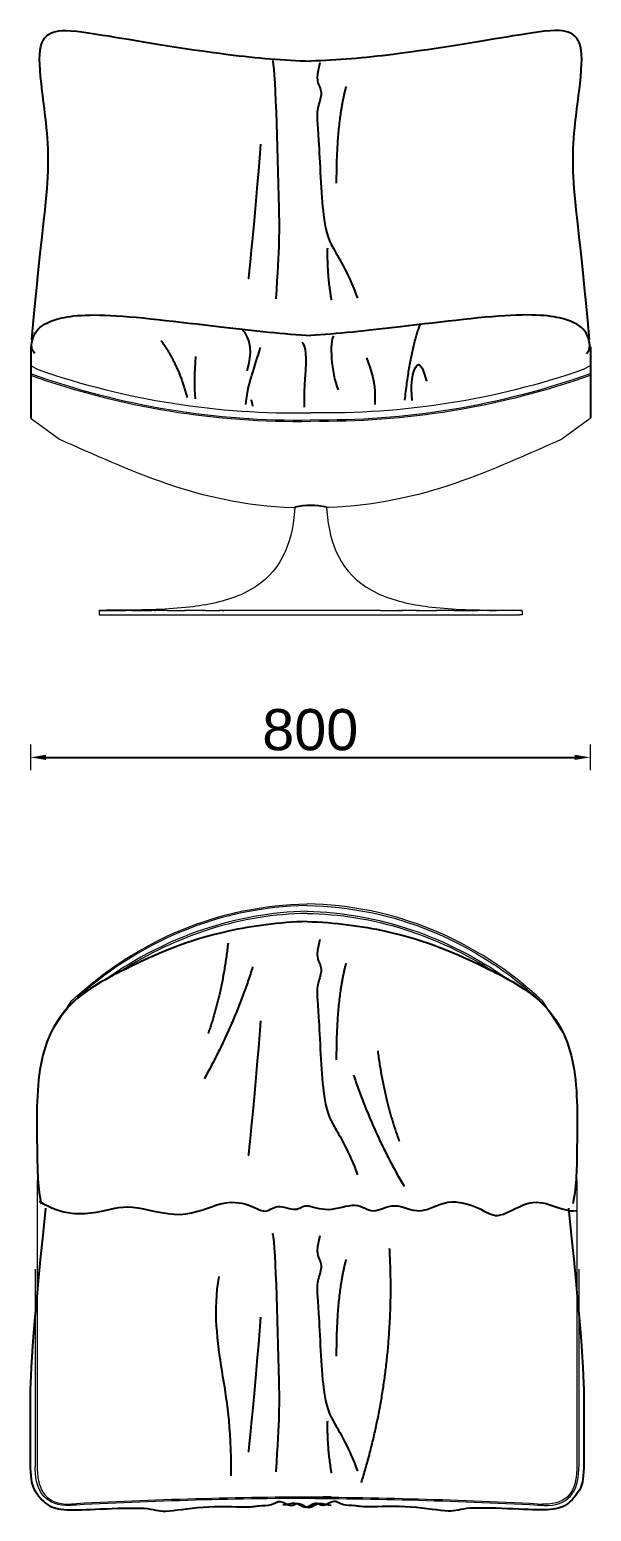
# Model space of a CAD drawing. Header units: millimetres. Extents: x 9689 to 29928, y 170 to 2690.
# Drawn here: x 13788 to 14606, y 444 to 2604 of the extents above; entities that cross this region are included whole.
import ezdxf

# ---------------------------------------------------------------- set-up
doc = ezdxf.new("R2010")
doc.units = ezdxf.units.MM
doc.layers.add('_QUOTE', color=1, linetype='Continuous', lineweight=9)
doc.layers.add('Livello 1', color=7, linetype='Continuous')
doc.styles.get("Standard").update_dxf_attribs({"font": 'arial.ttf'})
doc.dimstyles.new('1_1', dxfattribs={"dimscale": 15, "dimtxt": 4, "dimasz": 1.5, "dimexe": 1.25, "dimexo": 2, "dimtad": 1, "dimtih": 1, "dimtoh": 1, "dimdec": 0, "dimtxsty": 'Standard', "dimcen": 2.5, "dimclrd": 256, "dimclre": 256, "dimclrt": 256, "dimadec": 0, "dimazin": 0, "dimtfac": 1, "dimtdec": 0, "dimtmove": 0, "dimatfit": 3, "dimfxl": 1.25, "dimfxlon": 1, "dimlwe": 0, "dimarcsym": 0})

# ---------------------------------------------------------------- blocks, each defined once
blk = doc.blocks.new('*D15')
at = {"layer": '_QUOTE', "lineweight": 0, "transparency": 16777216}
for p, q in [((13789.2, 1561.7), (13789.2, 1524.2)), ((14604.5, 1561.7), (14604.5, 1524.2))]:
    blk.add_line(p, q, dxfattribs=at)
at = {"layer": '_QUOTE', "lineweight": -2, "transparency": 16777216}
blk.add_line((13811.7, 1542.9), (14582, 1542.9), dxfattribs=at)
at = {"layer": '_QUOTE', "transparency": 16777216}
for points in [[(13811.7, 1546.7), (13811.7, 1539.2), (13789.2, 1542.9)], [(14582, 1546.7), (14582, 1539.2), (14604.5, 1542.9)]]:
    blk.add_solid(points, dxfattribs=at)
at = {"layer": 'Defpoints', "color": 0, "transparency": 16777216}
for p in [(13789.2, 1662.2), (14604.5, 1662.2), (14604.5, 1542.9)]:
    blk.add_point(p, dxfattribs=at)
at = {"layer": '_QUOTE', "transparency": 16777216, "insert": (14196.8, 1582.9), "char_height": 60, "attachment_point": 5}
blk.add_mtext('800', dxfattribs=at)

msp = doc.modelspace()

# ---------------------------------------------------------------- linework, layer by layer
msp.add_arc((14197.40407, 1798.64727), 111.31536, 78.00514392, 101.9945661)
at = {"color": 0}
for points, knots in [([(13791.46979, 2151.7333), (13804.67418, 2306.14155), (13822.69703, 2400.67435), (13804.07727, 2523.59457), (13799.63188, 2586.69498), (13823.63703, 2604.46975), (13864.53471, 2601.80354), (14058.18395, 2567.31046), (14158.26178, 2559.01854), (14197.40523, 2557.68869)], [0, 0, 0, 0, 1, 2, 3, 4, 5, 6, 6.6378295716, 6.6378295716, 6.6378295716, 6.6378295716]), ([(14603.34066, 2151.7333), (14590.13627, 2306.14155), (14572.11342, 2400.67435), (14590.73318, 2523.59457), (14595.17857, 2586.69498), (14571.17343, 2604.46975), (14530.27574, 2601.80354), (14336.6265, 2567.31046), (14236.54867, 2559.01854), (14197.40523, 2557.68869)], [0, 0, 0, 0, 1, 2, 3, 4, 5, 6, 6.6378295716, 6.6378295716, 6.6378295716, 6.6378295716]), ([(14146.94908, 2211.08819), (14152.62263, 2288.04509), (14150.6901, 2389.92973), (14145.85865, 2557.85118), (14141.99353, 2558.81711)], [0, 0, 0, 0, 1, 4, 4, 4, 4]), ([(13795.80436, 2131.3912), (13788.58696, 2137.54517), (13792.37345, 2160.93722), (13811.30057, 2178.99253), (13876.27955, 2193.98761), (14053.72665, 2171.49293), (14160.85998, 2159.88203), (14197.40523, 2157.8595)], [0, 0, 0, 0, 1, 2, 3, 4, 4.7709984292, 4.7709984292, 4.7709984292, 4.7709984292]), ([(14599.00609, 2131.3912), (14606.2235, 2137.54517), (14602.437, 2160.93722), (14583.50988, 2178.99253), (14518.53091, 2193.98761), (14341.0838, 2171.49293), (14233.95047, 2159.88203), (14197.40523, 2157.8595)], [0, 0, 0, 0, 1, 2, 3, 4, 4.7709984292, 4.7709984292, 4.7709984292, 4.7709984292]), ([(14102.81471, 2057.31318), (14105.13825, 2078.69296), (14113.32468, 2104.42714), (14120.1419, 2126.96768), (14124.35948, 2140.21798)], [0.2593040698, 0.2593040698, 0.2593040698, 0.2593040698, 1, 2, 2, 2, 2]), ([(14188.65657, 2053.5625), (14188.23007, 2080.66539), (14191.57628, 2116.80034), (14191.23211, 2143.97973), (14184.78528, 2147.77049)], [0.2772696256, 0.2772696256, 0.2772696256, 0.2772696256, 1, 3, 3, 3, 3]), ([(14291.21475, 2057.46921), (14291.21067, 2058.78411), (14291.30414, 2071.09234), (14293.66712, 2086.6145), (14279.20668, 2125.16082)], [0.8794763037, 0.8794763037, 0.8794763037, 0.8794763037, 1, 2, 2, 2, 2]), ([(14345.15108, 2063.23767), (14343.38557, 2087.03133), (14346.64879, 2107.43807), (14356.93151, 2126.96768), (14365.96926, 2091.43281)], [0.2933778547, 0.2933778547, 0.2933778547, 0.2933778547, 1, 2, 2, 2, 2]), ([(14146.94908, 501.65033), (14152.62263, 578.60723), (14150.6901, 680.49187), (14145.85865, 848.41332), (14141.99353, 849.37925)], [0, 0, 0, 0, 1, 4, 4, 4, 4])]:
    msp.add_open_spline(points, degree=3, knots=knots, dxfattribs=at)
for points, degree in [([(14210.85867, 2555.20076), (14203.83579, 2528.80229), (14212.53231, 2520.29612), (14213.49863, 2505.04368), (14204.80206, 2483.63159), (14208.66718, 2463.19164), (14214.46489, 2313.47503), (14229.92545, 2285.46355), (14253.1163, 2245.8611), (14265.67805, 2212.05412)], 3), ([(14227.99291, 2209.15637), (14221.22888, 2246.827), (14222.1952, 2285.46355)], 2), ([(14096.04113, 2167.92316), (14110.50157, 2154.67286), (14112.30915, 2129.97913), (14104.47641, 2106.48995)], 3), ([(14334.63833, 2063.72763), (14343.0736, 2139.6157), (14356.93151, 2173.63833)], 2), ([(13979.15262, 2150.45687), (14005.08676, 2115.89134), (14017.23963, 2067.5499)], 2), ([(14197.40523, 2156.92554), (14197.4053, 2156.92554), (14197.40538, 2156.92554), (14197.40546, 2156.92554)], 3), ([(14237.87668, 2078.39917), (14227.2584, 2104.55558), (14225.36224, 2148.14959), (14231.05063, 2157.4284)], 3), ([(14029.76415, 2126.96768), (14027.64414, 2103.35386), (14027.80763, 2082.47918), (14029.18332, 2065.72046)], 3), ([(14110.50157, 2064.26109), (14111.81344, 2059.31828), (14112.90559, 2054.66267)], 2), ([(14210.85867, 1277.66206), (14203.83579, 1251.26359), (14212.53231, 1242.75742), (14213.49863, 1227.50498), (14204.80206, 1206.09288), (14208.66718, 1185.65294), (14214.46489, 1035.93633), (14229.92545, 1007.92485), (14253.1163, 968.3224), (14265.67805, 934.51542)], 3), ([(14210.85867, 845.7629), (14203.83579, 819.36443), (14212.53231, 810.85826), (14213.49863, 795.60582), (14204.80206, 774.19372), (14208.66718, 753.75378), (14214.46489, 604.03717), (14229.92545, 576.02569), (14253.1163, 536.42324), (14265.67805, 502.61626)], 3), ([(14227.99291, 499.71851), (14221.22888, 537.38914), (14222.1952, 576.02569)], 2)]:
    msp.add_open_spline(points, degree=degree, dxfattribs=at)
for points, degree in [([(14235.20101, 2379.62708), (14235.20101, 2469.99937), (14249.42235, 2520.77032)], 2), ([(14124.47775, 2436.49054), (14116.35129, 2330.88698), (14105.17738, 2230.36049), (14107.20902, 2241.53011)], 3), ([(14077.02184, 1272.20818), (14068.91659, 1199.28892), (14048.07449, 1140.25905)], 2), ([(14112.91655, 1237.48473), (14086.285, 1152.99099), (14042.28501, 1074.28449)], 2), ([(14235.20101, 1102.08838), (14235.20101, 1192.46066), (14249.42235, 1243.23162)], 2), ([(14124.47775, 1158.95184), (14116.35129, 1053.34828), (14105.17738, 952.82179), (14107.20902, 963.99141)], 3), ([(14295.11458, 1115.09715), (14304.52506, 1042.33483), (14326.42148, 983.68787)], 2), ([(14259.84779, 1079.73613), (14287.98898, 995.73313), (14333.39214, 917.82764)], 2), ([(13801.72567, 896.14499), (13836.5459, 874.81177), (13893.24202, 878.20149), (13930.94405, 894.82834), (14010.78369, 867.11691), (14068.44562, 898.15371), (14108.36544, 892.61142), (14132.76088, 875.98457), (14147.17637, 893.71988), (14178.22511, 879.30994), (14188.20506, 894.82834), (14221.47158, 878.20149), (14265.82691, 897.04526), (14286.8957, 874.87611), (14319.05333, 897.04526), (14356.75536, 873.76765), (14395.56629, 901.47909), (14445.46606, 887.06914), (14467.64374, 868.22537), (14505.34578, 892.61142), (14536.39451, 898.15371), (14572.98768, 879.30994), (14584.97912, 882.63532)], 3), ([(14271.38328, 486.16457), (14322.37739, 651.06022), (14312.39744, 827.30489)], 2), ([(14235.20101, 670.18922), (14235.20101, 760.5615), (14249.42235, 811.33246)], 2), ([(14081.74963, 495.87622), (14081.74963, 571.25131), (14068.44303, 642.19255), (14055.13644, 737.51987), (14064.00749, 786.29198)], 3), ([(14124.47775, 727.05267), (14116.35129, 621.44912), (14105.17738, 520.92263), (14107.20902, 532.09225)], 3)]:
    msp.add_open_spline(points, degree=degree)
for points, knots in [([(14192.08419, 1303.56342), (14151.82173, 1302.73663), (14039.76356, 1286.94991), (13928.15735, 1235.72106), (13842.00387, 1190.21532), (13796.08155, 1103.97501), (13799.50193, 963.40902), (13799.18927, 922.69038), (13804.76635, 892.03615)], [5.4482620612, 5.4482620612, 5.4482620612, 5.4482620612, 6, 7, 8, 9, 10, 11, 11, 11, 11]), ([(14192.08419, 1303.56342), (14232.34665, 1302.73663), (14344.40483, 1286.94991), (14456.01103, 1235.72106), (14542.16451, 1190.21532), (14588.08684, 1103.97501), (14584.66645, 963.40902), (14584.97912, 922.69038), (14579.40203, 892.03615)], [5.4482620612, 5.4482620612, 5.4482620612, 5.4482620612, 6, 7, 8, 9, 10, 11, 11, 11, 11]), ([(13811.18633, 885.82665), (13788.09417, 663.99862), (13789.20565, 589.55817), (13788.09417, 495.1188), (13792.54006, 476.23092), (13813.65817, 450.67674), (13838.11072, 445.12148), (13887.01579, 447.34358), (13964.81933, 450.67674), (13979.26855, 440.67728), (14038.17695, 452.89884), (14112.64605, 449.56568), (14119.31491, 452.89884), (14142.65598, 451.78778), (14151.51262, 462.71074), (14170.08337, 448.16148), (14179.28461, 460.42507), (14194.96075, 444.41427), (14207.43696, 459.28404), (14221.47796, 453.51737), (14227.08419, 452.8086)], [0, 0, 0, 0, 1, 2, 3, 4, 5, 6, 7, 8, 9, 10, 11, 12, 13, 14, 15, 16, 17, 17.8161604571, 17.8161604571, 17.8161604571, 17.8161604571]), ([(14572.98206, 885.82665), (14596.07421, 663.99862), (14594.96273, 589.55817), (14596.07421, 495.1188), (14591.62832, 476.23092), (14570.51021, 450.67674), (14546.05766, 445.12148), (14497.15259, 447.34358), (14419.34905, 450.67674), (14404.89983, 440.67728), (14345.99143, 452.89884), (14271.52233, 449.56568), (14264.85348, 452.89884), (14241.51241, 451.78778), (14232.65576, 462.71074), (14214.08501, 448.16148), (14204.88378, 460.42507), (14189.20763, 444.41427), (14176.73143, 459.28404), (14162.69042, 453.51737), (14157.08419, 452.8086)], [0, 0, 0, 0, 1, 2, 3, 4, 5, 6, 7, 8, 9, 10, 11, 12, 13, 14, 15, 16, 17, 17.8161604571, 17.8161604571, 17.8161604571, 17.8161604571])]:
    msp.add_open_spline(points, degree=3, knots=knots)
at = {"layer": 'Livello 1', "color": 0, "lineweight": 15}
for points in [[(13789.19223, 2141.90247), (13789.19223, 2042.19313)], [(14605.61822, 2141.23476), (14605.61822, 2042.19313)], [(13789.19223, 2114.25552), (13789.19223, 2102.40079)], [(13789.19223, 2102.40079), (13789.19223, 2100.44427)], [(13789.19223, 2102.40068), (13789.19223, 2102.28559)], [(13789.19282, 2102.40056), (13789.19282, 2102.40056)], [(13789.19399, 2100.44415), (13789.19399, 2100.32906)], [(14605.61646, 2100.44415), (14605.61646, 2100.32906)], [(14605.61763, 2102.40056), (14605.61763, 2102.40056)], [(14605.61822, 2114.25552), (14605.61822, 2102.40079)], [(14605.61822, 2102.40079), (14605.61822, 2100.44427)], [(14605.61822, 2102.40068), (14605.61822, 2102.28559)], [(13789.19223, 2042.07792), (13789.19223, 2038.85528)], [(13789.19223, 2038.85528), (13789.19223, 2038.85528)], [(13789.19223, 2038.85517), (13789.19223, 2038.85517)], [(13789.19399, 2038.85528), (13789.19399, 2038.85528), (13789.19399, 2038.27983), (13789.42429, 2037.70439), (13789.76956, 2037.35912), (13790.22992, 2037.01385)], [(14605.61646, 2038.85528), (14605.61646, 2038.85528), (14605.61646, 2038.27983), (14605.38617, 2037.70439), (14605.0409, 2037.35912), (14604.58054, 2037.01385)], [(14605.61822, 2042.07792), (14605.61822, 2038.85528)], [(14605.61822, 2038.85528), (14605.61822, 2038.85528)], [(14605.61822, 2038.85517), (14605.61822, 2038.85517)], [(13889.18194, 1756.29786), (13889.29714, 1756.64325), (13889.41223, 1756.87343), (13889.7575, 1757.10361), (13890.10277, 1757.2187)], [(13889.18194, 1756.29786), (13889.18194, 1751.46397)], [(13889.18194, 1751.46385), (13889.29714, 1751.23367), (13889.41223, 1750.8884), (13889.7575, 1750.65822), (13890.10277, 1750.65822)], [(13890.10266, 1750.65822), (14501.36996, 1750.65822)], [(13891.59894, 1757.21858), (13890.10277, 1757.21858)], [(13891.59941, 1757.21858), (13891.71462, 1757.21858)], [(13891.7145, 1757.21858), (13891.9448, 1757.21858)], [(13891.71462, 1757.21858), (13891.71462, 1757.21858)], [(13891.9448, 1757.21858), (13892.06, 1757.21858)], [(13891.94491, 1757.21858), (13891.94491, 1757.21858)], [(13892.17509, 1757.21858), (13892.06, 1757.21858)], [(13892.17498, 1757.21858), (13892.29018, 1757.21858)], [(13892.40527, 1757.21858), (13892.29018, 1757.21858)], [(13892.40516, 1757.21858), (13892.52036, 1757.21858)], [(13892.63545, 1757.21858), (13892.52036, 1757.21858)], [(13892.63534, 1757.21858), (13892.75054, 1757.21858)], [(13892.75031, 1757.21858), (13892.98061, 1757.21858)], [(13892.75054, 1757.21858), (13892.75054, 1757.21858)], [(13892.98049, 1757.21858), (13893.21079, 1757.21858)], [(13892.98072, 1757.21858), (13892.98072, 1757.21858)], [(13893.21079, 1757.21858), (13893.44108, 1757.21858)], [(13893.2109, 1757.21858), (13893.2109, 1757.21858)], [(13893.44096, 1757.21858), (13893.55617, 1757.21858)], [(13893.44108, 1757.21858), (13893.44108, 1757.21858)], [(13893.67126, 1757.21858), (13925.34991, 1757.21858)], [(13925.34979, 1757.21858), (13925.58009, 1757.21858)], [(13925.34991, 1757.21858), (13925.34991, 1757.21858)], [(13925.69518, 1757.21858), (13925.58009, 1757.21858)], [(13925.69506, 1757.21858), (13925.92536, 1757.21858)], [(13926.04057, 1757.21858), (13925.92548, 1757.21858)], [(13926.04033, 1757.21858), (13926.15554, 1757.21858)], [(13926.27075, 1757.21858), (13926.15566, 1757.21858)], [(13926.27051, 1757.21858), (13926.50081, 1757.21858)], [(13926.61613, 1757.21858), (13926.50104, 1757.21858)], [(13926.61578, 1757.21858), (13926.84608, 1757.21858)], [(13926.9614, 1757.21858), (13926.84631, 1757.21858)], [(13926.96105, 1757.21858), (13927.07626, 1757.21858)], [(13927.1917, 1757.21858), (13927.07661, 1757.21858)], [(13927.19123, 1757.21858), (13927.42153, 1757.21858)], [(13927.53697, 1757.21858), (13927.42188, 1757.21858)], [(13927.53662, 1757.21858), (13927.76692, 1757.21858)], [(13927.88236, 1757.21858), (13927.76727, 1757.21858)], [(13927.88189, 1757.21858), (13928.11219, 1757.21858)], [(13936.39936, 1757.21858), (13928.11265, 1757.21858)], [(13936.39878, 1757.21858), (13936.74416, 1757.21858)], [(13936.74405, 1757.21858), (13937.08943, 1757.21858)], [(13936.74451, 1757.21858), (13936.74451, 1757.21858)], [(13937.20487, 1757.21858), (13937.08978, 1757.21858)], [(13937.20429, 1757.21858), (13937.54968, 1757.21858)], [(13937.54956, 1757.21858), (13937.89495, 1757.21858)], [(13937.55026, 1757.21858), (13937.55026, 1757.21858)], [(13938.01062, 1757.21858), (13937.89553, 1757.21858)], [(13938.01004, 1757.21858), (13938.35542, 1757.21858)], [(13938.3553, 1757.21858), (13938.70069, 1757.21858)], [(13938.35577, 1757.21858), (13938.35577, 1757.21858)], [(13938.81613, 1757.21858), (13938.70104, 1757.21858)], [(13938.81566, 1757.21858), (13939.16105, 1757.21858)], [(13939.27661, 1757.21858), (13939.16152, 1757.21858)], [(13939.27602, 1757.21858), (13939.50632, 1757.21858)], [(13939.62153, 1757.21858), (13939.50644, 1757.21858)], [(13939.62129, 1757.21858), (13950.44021, 1757.21858)], [(13945.6933, 1757.21858), (13964.91414, 1757.21858)], [(13950.55554, 1757.21858), (13950.44045, 1757.21858)], [(13950.5553, 1757.21858), (13950.90069, 1757.21858)], [(13951.0159, 1757.21858), (13950.90081, 1757.21858)], [(13951.01566, 1757.21858), (13951.36105, 1757.21858)], [(13951.47649, 1757.21858), (13951.3614, 1757.21858)], [(13951.47602, 1757.21858), (13951.9365, 1757.21858)], [(13952.05194, 1757.21858), (13951.93685, 1757.21858)], [(13952.05159, 1757.21858), (13952.39698, 1757.21858)], [(13952.51242, 1757.21858), (13952.39733, 1757.21858)], [(13952.51195, 1757.21858), (13952.97243, 1757.21858)], [(13952.97254, 1757.21858), (13953.43302, 1757.21858)], [(13952.97278, 1757.21858), (13952.97278, 1757.21858)], [(13953.54811, 1757.21858), (13953.43302, 1757.21858)], [(13953.54799, 1757.21858), (13953.89338, 1757.21858)], [(13969.43122, 1757.21858), (13953.8935, 1757.21858)], [(13964.91402, 1757.21858), (13965.48959, 1757.21858)], [(13964.91449, 1757.21858), (13964.91449, 1757.21858)], [(13965.60503, 1757.21858), (13965.48994, 1757.21858)], [(13965.60456, 1757.21858), (13966.18013, 1757.21858)], [(13987.70323, 1757.21858), (13966.18059, 1757.21858)], [(13969.43098, 1757.21858), (13969.89146, 1757.21858)], [(13970.0069, 1757.21858), (13969.89181, 1757.21858)], [(13970.00643, 1757.21858), (13970.582, 1757.21858)], [(13970.58188, 1757.21858), (13971.15745, 1757.21858)], [(13970.58235, 1757.21858), (13970.58235, 1757.21858)], [(13971.15768, 1757.21858), (13971.15768, 1757.21858)], [(13987.70287, 1757.21858), (13987.81808, 1757.21858)], [(13988.50897, 1757.21858), (13987.81843, 1757.21858)], [(13988.5085, 1757.21858), (14013.71425, 1757.21858)], [(14014.52034, 1757.21858), (14013.71471, 1757.21858)], [(14014.51988, 1757.21858), (14014.51988, 1757.21858)], [(14015.32609, 1757.21858), (14014.52046, 1757.21858)], [(14015.32551, 1757.21858), (14015.44071, 1757.21858)], [(14016.13172, 1757.21858), (14015.44118, 1757.21858)], [(14016.13137, 1757.21858), (14016.24658, 1757.21858)], [(14037.99962, 1757.21858), (14016.24681, 1757.21858)], [(14037.99939, 1757.21858), (14038.11459, 1757.21858)], [(14038.80525, 1757.21858), (14038.11471, 1757.21858)], [(14038.80502, 1757.21858), (14038.92022, 1757.21858)], [(14039.72609, 1757.21858), (14038.92046, 1757.21858)], [(14039.72574, 1757.21858), (14039.84094, 1757.21858)], [(14040.53172, 1757.21858), (14039.84118, 1757.21858)], [(14040.53148, 1757.21858), (14040.64669, 1757.21858)], [(14041.45244, 1757.21858), (14040.64681, 1757.21858)], [(14041.4522, 1757.21858), (14041.56741, 1757.21858)], [(14042.25806, 1757.21858), (14041.56753, 1757.21858)], [(14042.25783, 1757.21858), (14042.48813, 1757.21858)], [(14043.17878, 1757.21858), (14042.48824, 1757.21858)], [(14043.17855, 1757.21858), (14043.29376, 1757.21858)], [(14043.98441, 1757.21858), (14043.29387, 1757.21858)], [(14043.98418, 1757.21858), (14063.55028, 1757.21858)], [(14064.24106, 1757.21858), (14063.55052, 1757.21858)], [(14064.24082, 1757.21858), (14064.47112, 1757.21858)], [(14065.16178, 1757.21858), (14064.47124, 1757.21858)], [(14065.16154, 1757.21858), (14065.39184, 1757.21858)], [(14066.08249, 1757.21858), (14065.39195, 1757.21858)], [(14066.08226, 1757.21858), (14066.19747, 1757.21858)], [(14066.88812, 1757.21858), (14066.19758, 1757.21858)], [(14066.88789, 1757.21858), (14067.11819, 1757.21858)], [(14067.80896, 1757.21858), (14067.11842, 1757.21858)], [(14067.80861, 1757.21858), (14068.03891, 1757.21858)], [(14068.72968, 1757.21858), (14068.03914, 1757.21858)], [(14068.72933, 1757.21858), (14068.95962, 1757.21858)], [(14069.65028, 1757.21858), (14068.95974, 1757.21858)], [(14069.65005, 1757.21858), (14069.88034, 1757.21858)], [(14070.571, 1757.21858), (14069.88046, 1757.21858)], [(14070.57088, 1757.21858), (14070.68609, 1757.21858)], [(14298.91862, 1757.21858), (14070.68621, 1757.21858)], [(14298.91862, 1757.21858), (14324.12424, 1757.21858)], [(14324.23957, 1757.21858), (14324.12436, 1757.21858)], [(14324.23945, 1757.21858), (14324.92999, 1757.21858)], [(14325.16041, 1757.21858), (14324.93011, 1757.21858)], [(14325.16017, 1757.21858), (14325.85071, 1757.21858)], [(14326.08112, 1757.21858), (14325.85083, 1757.21858)], [(14326.08077, 1757.21858), (14326.77131, 1757.21858)], [(14327.00184, 1757.21858), (14326.77155, 1757.21858)], [(14327.00149, 1757.21858), (14327.69203, 1757.21858)], [(14327.92256, 1757.21858), (14327.69227, 1757.21858)], [(14327.92233, 1757.21858), (14328.61287, 1757.21858)], [(14328.72819, 1757.21858), (14328.61299, 1757.21858)], [(14328.72796, 1757.21858), (14329.4185, 1757.21858)], [(14329.64891, 1757.21858), (14329.41861, 1757.21858)], [(14329.64868, 1757.21858), (14330.33922, 1757.21858)], [(14330.56963, 1757.21858), (14330.33933, 1757.21858)], [(14330.5694, 1757.21858), (14331.25994, 1757.21858)], [(14350.82627, 1757.21858), (14331.26017, 1757.21858)], [(14350.82604, 1757.21858), (14351.51658, 1757.21858)], [(14351.6319, 1757.21858), (14351.5167, 1757.21858)], [(14351.63167, 1757.21858), (14352.32221, 1757.21858)], [(14352.55262, 1757.21858), (14352.32232, 1757.21858)], [(14352.55239, 1757.21858), (14353.24293, 1757.21858)], [(14353.35825, 1757.21858), (14353.24304, 1757.21858)], [(14353.35802, 1757.21858), (14354.16365, 1757.21858)], [(14354.27897, 1757.21858), (14354.16376, 1757.21858)], [(14354.27874, 1757.21858), (14354.96928, 1757.21858)], [(14355.08472, 1757.21858), (14354.96951, 1757.21858)], [(14355.08437, 1757.21858), (14355.88999, 1757.21858)], [(14356.00544, 1757.21858), (14355.89023, 1757.21858)], [(14356.0052, 1757.21858), (14356.69574, 1757.21858)], [(14356.81107, 1757.21858), (14356.69586, 1757.21858)], [(14356.81083, 1757.21858), (14378.56364, 1757.21858)], [(14378.67908, 1757.21858), (14378.56388, 1757.21858)], [(14378.67873, 1757.21858), (14379.36927, 1757.21858)], [(14379.48495, 1757.21858), (14379.36974, 1757.21858)], [(14379.48436, 1757.21858), (14380.28999, 1757.21858)], [(14380.29011, 1757.21858), (14381.09574, 1757.21858)], [(14380.29058, 1757.21858), (14380.29058, 1757.21858)], [(14406.30195, 1757.21858), (14381.09621, 1757.21858)], [(14406.30148, 1757.21858), (14406.99202, 1757.21858)], [(14407.10758, 1757.21858), (14406.99237, 1757.21858)], [(14407.10723, 1757.21858), (14428.62986, 1757.21858)], [(14423.65277, 1757.21858), (14423.65277, 1757.21858)], [(14424.22857, 1757.21858), (14423.653, 1757.21858)], [(14424.2281, 1757.21858), (14424.2281, 1757.21858)], [(14424.80402, 1757.21858), (14424.22845, 1757.21858)], [(14424.80355, 1757.21858), (14424.91864, 1757.21858)], [(14425.37947, 1757.21858), (14424.91899, 1757.21858)], [(14425.37923, 1757.21858), (14440.91696, 1757.21858)], [(14429.20589, 1757.21858), (14428.63033, 1757.21858)], [(14429.20542, 1757.21858), (14429.32051, 1757.21858)], [(14429.89643, 1757.21858), (14429.32087, 1757.21858)], [(14429.89596, 1757.21858), (14429.89596, 1757.21858)], [(14449.11715, 1757.21858), (14429.89632, 1757.21858)], [(14441.26246, 1757.21858), (14440.91707, 1757.21858)], [(14441.26234, 1757.21858), (14441.37743, 1757.21858)], [(14441.83791, 1757.21858), (14441.37743, 1757.21858)], [(14441.83768, 1757.21858), (14441.83768, 1757.21858)], [(14442.2985, 1757.21858), (14441.83803, 1757.21858)], [(14442.29804, 1757.21858), (14442.41313, 1757.21858)], [(14442.75886, 1757.21858), (14442.41348, 1757.21858)], [(14442.75851, 1757.21858), (14442.8736, 1757.21858)], [(14443.33443, 1757.21858), (14442.87395, 1757.21858)], [(14443.33396, 1757.21858), (14443.44905, 1757.21858)], [(14443.79479, 1757.21858), (14443.4494, 1757.21858)], [(14443.79456, 1757.21858), (14443.90965, 1757.21858)], [(14444.25515, 1757.21858), (14443.90976, 1757.21858)], [(14444.25492, 1757.21858), (14444.37, 1757.21858)], [(14455.18916, 1757.21858), (14444.37024, 1757.21858)], [(14455.18892, 1757.21858), (14455.30401, 1757.21858)], [(14455.53443, 1757.21858), (14455.30413, 1757.21858)], [(14455.53384, 1757.21858), (14455.64893, 1757.21858)], [(14455.99479, 1757.21858), (14455.6494, 1757.21858)], [(14455.99432, 1757.21858), (14456.10941, 1757.21858)], [(14456.45515, 1757.21858), (14456.10976, 1757.21858)], [(14456.45468, 1757.21858), (14456.45468, 1757.21858)], [(14456.80042, 1757.21858), (14456.45503, 1757.21858)], [(14456.79983, 1757.21858), (14456.91492, 1757.21858)], [(14457.26089, 1757.21858), (14456.91551, 1757.21858)], [(14457.26019, 1757.21858), (14457.26019, 1757.21858)], [(14457.60616, 1757.21858), (14457.26078, 1757.21858)], [(14457.60558, 1757.21858), (14457.72067, 1757.21858)], [(14458.06641, 1757.21858), (14457.72102, 1757.21858)], [(14458.06594, 1757.21858), (14458.06594, 1757.21858)], [(14458.41168, 1757.21858), (14458.06629, 1757.21858)], [(14458.41109, 1757.21858), (14466.6978, 1757.21858)], [(14466.92856, 1757.21858), (14466.69827, 1757.21858)], [(14466.92809, 1757.21858), (14467.04318, 1757.21858)], [(14467.27383, 1757.21858), (14467.04354, 1757.21858)], [(14467.27348, 1757.21858), (14467.38857, 1757.21858)], [(14467.61922, 1757.21858), (14467.38892, 1757.21858)], [(14467.61875, 1757.21858), (14467.73384, 1757.21858)], [(14467.8494, 1757.21858), (14467.73419, 1757.21858)], [(14467.84905, 1757.21858), (14467.96414, 1757.21858)], [(14468.19467, 1757.21858), (14467.96437, 1757.21858)], [(14468.19432, 1757.21858), (14468.30941, 1757.21858)], [(14468.53994, 1757.21858), (14468.30964, 1757.21858)], [(14468.5397, 1757.21858), (14468.65479, 1757.21858)], [(14468.77012, 1757.21858), (14468.65491, 1757.21858)], [(14468.76988, 1757.21858), (14468.88497, 1757.21858)], [(14469.11539, 1757.21858), (14468.88509, 1757.21858)], [(14469.11527, 1757.21858), (14469.23036, 1757.21858)], [(14469.46066, 1757.21858), (14469.23036, 1757.21858)], [(14501.13919, 1757.21858), (14469.46054, 1757.21858)], [(14469.46054, 1757.21858), (14469.46054, 1757.21858)], [(14501.36949, 1757.21858), (14501.25428, 1757.21858)], [(14501.59967, 1757.21858), (14501.36937, 1757.21858)], [(14501.36937, 1757.21858), (14501.36937, 1757.21858)], [(14504.7078, 1750.65822), (14501.36996, 1750.65822)], [(14501.59955, 1757.21858), (14501.59955, 1757.21858)], [(14501.82996, 1757.21858), (14501.59967, 1757.21858)], [(14501.82973, 1757.21858), (14501.82973, 1757.21858)], [(14502.06014, 1757.21858), (14501.82985, 1757.21858)], [(14502.17512, 1757.21858), (14502.05991, 1757.21858)], [(14502.05991, 1757.21858), (14502.05991, 1757.21858)], [(14502.175, 1757.21858), (14502.29009, 1757.21858)], [(14502.4053, 1757.21858), (14502.29009, 1757.21858)], [(14502.40518, 1757.21858), (14502.52027, 1757.21858)], [(14502.63548, 1757.21858), (14502.52027, 1757.21858)], [(14502.63536, 1757.21858), (14502.75045, 1757.21858)], [(14502.86566, 1757.21858), (14502.75045, 1757.21858)], [(14502.86554, 1757.21858), (14502.86554, 1757.21858)], [(14503.09595, 1757.21858), (14502.86566, 1757.21858)], [(14503.21104, 1757.21858), (14503.09584, 1757.21858)], [(14503.09584, 1757.21858), (14503.09584, 1757.21858)], [(14503.21151, 1757.21858), (14504.70768, 1757.21858)], [(14505.62852, 1756.29786), (14505.51331, 1756.64325), (14505.39822, 1756.87343), (14505.05295, 1757.10361), (14504.70768, 1757.2187)], [(14505.62852, 1751.46385), (14505.51331, 1751.23367), (14505.39822, 1750.8884), (14505.05295, 1750.65822), (14504.70768, 1750.65822)], [(14505.62852, 1756.29786), (14505.62852, 1751.46397)]]:
    msp.add_lwpolyline(points, dxfattribs=at)
for points, knots in [([(13790.45892, 2141.44187), (13790.45892, 2141.44187), (13790.34383, 2120.80246), (13790.34383, 2120.80246), (13790.41104, 2094.16389), (13790.17313, 2067.5636), (13790.22874, 2040.92679), (13790.22874, 2040.92679), (13790.22874, 2040.35134), (13790.22874, 2040.35134)], [0, 0, 0, 0, 1, 1, 1, 2, 2, 2, 3, 3, 3, 3]), ([(14604.35153, 2140.77417), (14604.35153, 2140.77417), (14604.46662, 2139.96854), (14604.46662, 2139.96854), (14604.39941, 2094.16389), (14604.63732, 2067.5636), (14604.58171, 2040.92679), (14604.58171, 2040.92679), (14604.58171, 2040.35134), (14604.58171, 2040.35134)], [0, 0, 0, 0, 1, 1, 1, 2, 2, 2, 3, 3, 3, 3]), ([(13789.19223, 2114.25552), (13789.19223, 2114.25552), (13800.44912, 2108.1421), (13800.44912, 2108.1421), (13928.24052, 2063.59143), (14063.019, 2042.57377), (14197.40523, 2045.08065)], [0, 0, 0, 0, 1, 1, 1, 1.5281101448, 1.5281101448, 1.5281101448, 1.5281101448]), ([(13789.19223, 2102.40079), (13789.19223, 2102.40079), (13789.19223, 2102.40079), (13789.19223, 2102.40079), (13921.79926, 2054.84594), (14060.06571, 2032.45184), (14197.40523, 2034.66379)], [0, 0, 0, 0, 1, 1, 1, 1.5311259386, 1.5311259386, 1.5311259386, 1.5311259386]), ([(13789.19223, 2099.96821), (13789.19223, 2099.96821), (13789.19223, 2099.96821), (13789.19223, 2099.96821), (13921.68937, 2052.71276), (14059.962, 2030.45332), (14197.40523, 2032.73967)], [0, 0, 0, 0, 1, 1, 1, 1.5309808448, 1.5309808448, 1.5309808448, 1.5309808448]), ([(14605.61822, 2114.25552), (14605.61822, 2114.25552), (14594.36133, 2108.1421), (14594.36133, 2108.1421), (14466.56993, 2063.59143), (14331.79145, 2042.57377), (14197.40523, 2045.08065)], [0, 0, 0, 0, 1, 1, 1, 1.5281101448, 1.5281101448, 1.5281101448, 1.5281101448]), ([(14605.61822, 2102.40079), (14605.61822, 2102.40079), (14605.61822, 2102.40079), (14605.61822, 2102.40079), (14473.01119, 2054.84594), (14334.74474, 2032.45184), (14197.40523, 2034.66379)], [0, 0, 0, 0, 1, 1, 1, 1.5311259386, 1.5311259386, 1.5311259386, 1.5311259386]), ([(14605.61822, 2099.96821), (14605.61822, 2099.96821), (14605.61822, 2099.96821), (14605.61822, 2099.96821), (14473.12109, 2052.71276), (14334.84845, 2030.45332), (14197.40523, 2032.73967)], [0, 0, 0, 0, 1, 1, 1, 1.5309808448, 1.5309808448, 1.5309808448, 1.5309808448]), ([(13790.22863, 2040.35157), (13790.22863, 2040.35157), (13790.22863, 2039.89121), (13790.22863, 2039.89121), (13790.22863, 2038.97049), (13790.22863, 2038.04977), (13790.22863, 2037.12894), (13790.22863, 2037.12894), (13790.22863, 2037.01385), (13790.22863, 2037.01385)], [0, 0, 0, 0, 1, 1, 1, 2, 2, 2, 3, 3, 3, 3]), ([(13790.22863, 2037.01385), (13790.22863, 2037.01385), (13831.34393, 2006.70321), (13831.34393, 2006.70321), (13932.78992, 1962.45924), (14032.33785, 1912.15711), (14171.51023, 1907.18693), (14171.51023, 1907.18693), (14174.15742, 1907.07184), (14174.15742, 1907.07184)], [0, 0, 0, 0, 1, 1, 1, 2, 2, 2, 3, 3, 3, 3]), ([(14604.58182, 2037.01385), (14604.58182, 2037.01385), (14563.46652, 2006.70321), (14563.46652, 2006.70321), (14462.02053, 1962.45924), (14362.4726, 1912.15711), (14223.30022, 1907.18693), (14223.30022, 1907.18693), (14220.65304, 1907.07184), (14220.65304, 1907.07184)], [0, 0, 0, 0, 1, 1, 1, 2, 2, 2, 3, 3, 3, 3]), ([(14604.58182, 2040.35157), (14604.58182, 2040.35157), (14604.58182, 2039.89121), (14604.58182, 2039.89121), (14604.58182, 2038.97049), (14604.58182, 2038.04977), (14604.58182, 2037.12894), (14604.58182, 2037.12894), (14604.58182, 2037.01385), (14604.58182, 2037.01385)], [0, 0, 0, 0, 1, 1, 1, 2, 2, 2, 3, 3, 3, 3]), ([(14174.27063, 1907.53232), (14174.27063, 1907.53232), (14173.81027, 1901.31723), (14173.81027, 1901.31723), (14170.04486, 1853.20579), (14153.14514, 1811.14833), (14109.35735, 1786.9133), (14109.35735, 1786.9133), (14104.9837, 1784.49629), (14104.9837, 1784.49629), (14104.9837, 1784.49629), (14100.37999, 1782.19438), (14100.37999, 1782.19438), (14100.37999, 1782.19438), (14095.66107, 1780.00755), (14095.66107, 1780.00755), (14072.37357, 1769.92917), (14046.19348, 1764.80164), (14021.07977, 1761.93774), (14021.07977, 1761.93774), (14015.09486, 1761.2472), (14015.09486, 1761.2472), (14015.09486, 1761.2472), (14008.99486, 1760.67163), (14008.99486, 1760.67163), (13978.02865, 1757.8096), (13946.28936, 1757.37043), (13889.72928, 1757.21882), (13889.72928, 1757.21882), (13893.43991, 1757.21882), (13893.43991, 1757.21882)], [0, 0, 0, 0, 1, 1, 1, 2, 2, 2, 3, 3, 3, 4, 4, 4, 5, 5, 5, 6, 6, 6, 7, 7, 7, 8, 8, 8, 9, 9, 9, 10, 10, 10, 10]), ([(14220.53982, 1907.53232), (14220.53982, 1907.53232), (14221.00018, 1901.31723), (14221.00018, 1901.31723), (14224.7656, 1853.20579), (14241.66531, 1811.14833), (14285.4531, 1786.9133), (14285.4531, 1786.9133), (14289.82675, 1784.49629), (14289.82675, 1784.49629), (14289.82675, 1784.49629), (14294.43046, 1782.19438), (14294.43046, 1782.19438), (14294.43046, 1782.19438), (14299.14938, 1780.00755), (14299.14938, 1780.00755), (14322.43688, 1769.92917), (14348.61697, 1764.80164), (14373.73069, 1761.93774), (14373.73069, 1761.93774), (14379.7156, 1761.2472), (14379.7156, 1761.2472), (14379.7156, 1761.2472), (14385.81559, 1760.67163), (14385.81559, 1760.67163), (14416.7818, 1757.8096), (14448.52109, 1757.37043), (14505.08117, 1757.21882), (14505.08117, 1757.21882), (14501.37054, 1757.21882), (14501.37054, 1757.21882)], [0, 0, 0, 0, 1, 1, 1, 2, 2, 2, 3, 3, 3, 4, 4, 4, 5, 5, 5, 6, 6, 6, 7, 7, 7, 8, 8, 8, 9, 9, 9, 10, 10, 10, 10])]:
    msp.add_open_spline(points, degree=3, knots=knots, dxfattribs=at)
for points in [[(14195.90777, 1909.94921), (14195.79268, 1909.94921), (14195.67759, 1909.94921), (14195.67759, 1909.94921)], [(14198.90268, 1909.94921), (14199.01777, 1909.94921), (14199.13286, 1909.94921), (14199.13286, 1909.94921)]]:
    msp.add_open_spline(points, degree=3, dxfattribs=at)
at = {"layer": 'Livello 1', "lineweight": 15}
for points, knots in [([(13818.54017, 1140.26239), (13818.54017, 1140.26239), (13849.0337, 1187.85422), (13849.0337, 1187.85422), (13945.12769, 1277.9448), (14066.95764, 1327.33058), (14192.08419, 1329.49829)], [0, 0, 0, 0, 1, 1, 1, 1.4523701085, 1.4523701085, 1.4523701085, 1.4523701085]), ([(14192.08419, 1326.95567), (14067.2002, 1325.15178), (13945.40633, 1275.49172), (13848.92242, 1184.93161), (13848.92242, 1184.93161), (13828.87137, 1158.94228), (13828.87137, 1158.94228)], [1.5475635868, 1.5475635868, 1.5475635868, 1.5475635868, 2, 2, 2, 3, 3, 3, 3]), ([(14565.62821, 1140.26239), (14565.62821, 1140.26239), (14535.13468, 1187.85422), (14535.13468, 1187.85422), (14439.04069, 1277.9448), (14317.21074, 1327.33058), (14192.08419, 1329.49829)], [0, 0, 0, 0, 1, 1, 1, 1.4523701085, 1.4523701085, 1.4523701085, 1.4523701085]), ([(14192.08419, 1326.95567), (14316.96818, 1325.15178), (14438.76206, 1275.49172), (14535.24596, 1184.93161), (14535.24596, 1184.93161), (14555.29701, 1158.94228), (14555.29701, 1158.94228)], [1.5475635868, 1.5475635868, 1.5475635868, 1.5475635868, 2, 2, 2, 3, 3, 3, 3]), ([(13799.18927, 926.71864), (13799.18927, 926.71864), (13799.18927, 922.69038), (13799.18927, 922.69038), (13799.18927, 785.07564), (13799.18927, 647.4609), (13799.18927, 509.84615), (13799.18927, 509.84615), (13799.18927, 508.58005), (13799.18927, 508.58005)], [0, 0, 0, 0, 1, 1, 1, 2, 2, 2, 3, 3, 3, 3]), ([(14584.97912, 926.71864), (14584.97912, 926.71864), (14584.97912, 922.69038), (14584.97912, 922.69038), (14584.97912, 785.07564), (14584.97912, 647.4609), (14584.97912, 509.84615), (14584.97912, 509.84615), (14584.97912, 508.58005), (14584.97912, 508.58005)], [0, 0, 0, 0, 1, 1, 1, 2, 2, 2, 3, 3, 3, 3]), ([(13796.0816, 797.12203), (13796.0816, 797.12203), (13796.0816, 796.08633), (13796.0816, 796.08633), (13796.0816, 700.71134), (13796.0816, 605.33612), (13796.0816, 509.96113), (13796.0816, 509.96113), (13796.0816, 508.69502), (13796.0816, 508.69502)], [0, 0, 0, 0, 1, 1, 1, 2, 2, 2, 3, 3, 3, 3]), ([(14588.08678, 797.12203), (14588.08678, 797.12203), (14588.08678, 796.08633), (14588.08678, 796.08633), (14588.08678, 700.71134), (14588.08678, 605.33612), (14588.08678, 509.96113), (14588.08678, 509.96113), (14588.08678, 508.69502), (14588.08678, 508.69502)], [0, 0, 0, 0, 1, 1, 1, 2, 2, 2, 3, 3, 3, 3]), ([(13848.22014, 452.87419), (13848.22014, 452.87419), (13847.29936, 452.75922), (13847.29936, 452.75922), (13812.03438, 451.33201), (13796.88407, 471.53889), (13796.19734, 505.4725), (13796.19734, 505.4725), (13796.08225, 508.69525), (13796.08225, 508.69525)], [0, 0, 0, 0, 1, 1, 1, 2, 2, 2, 3, 3, 3, 3]), ([(13799.18921, 508.58005), (13799.18921, 508.58005), (13799.18921, 505.12735), (13799.18921, 505.12735), (13799.94116, 474.26288), (13812.80488, 453.80475), (13845.91758, 454.60089), (13845.91758, 454.60089), (13848.91004, 454.71586), (13848.91004, 454.71586)], [0, 0, 0, 0, 1, 1, 1, 2, 2, 2, 3, 3, 3, 3]), ([(14584.97918, 508.58005), (14584.97918, 508.58005), (14584.97918, 505.12735), (14584.97918, 505.12735), (14584.22723, 474.26288), (14571.3635, 453.80475), (14538.2508, 454.60089), (14538.2508, 454.60089), (14535.25835, 454.71586), (14535.25835, 454.71586)], [0, 0, 0, 0, 1, 1, 1, 2, 2, 2, 3, 3, 3, 3]), ([(14535.94824, 452.87419), (14535.94824, 452.87419), (14536.86902, 452.75922), (14536.86902, 452.75922), (14572.13401, 451.33201), (14587.28431, 471.53889), (14587.97105, 505.4725), (14587.97105, 505.4725), (14588.08613, 508.69525), (14588.08613, 508.69525)], [0, 0, 0, 0, 1, 1, 1, 2, 2, 2, 3, 3, 3, 3]), ([(14227.08419, 463.15405), (14103.11319, 463.08568), (13979.14543, 459.77561), (13855.70057, 453.21958), (13855.70057, 453.21958), (13848.21944, 452.87419), (13848.21944, 452.87419)], [1.5053264019, 1.5053264019, 1.5053264019, 1.5053264019, 2, 2, 2, 3, 3, 3, 3]), ([(14227.08419, 464.99187), (14103.34578, 464.92345), (13979.61063, 461.65318), (13856.39117, 455.17622), (13856.39117, 455.17622), (13848.91004, 454.71563), (13848.91004, 454.71563)], [1.5054121391, 1.5054121391, 1.5054121391, 1.5054121391, 2, 2, 2, 3, 3, 3, 3]), ([(14157.08419, 464.99187), (14280.8226, 464.92345), (14404.55775, 461.65318), (14527.77721, 455.17622), (14527.77721, 455.17622), (14535.25835, 454.71563), (14535.25835, 454.71563)], [1.5054121391, 1.5054121391, 1.5054121391, 1.5054121391, 2, 2, 2, 3, 3, 3, 3]), ([(14157.08419, 463.15405), (14281.05519, 463.08568), (14405.02295, 459.77561), (14528.46781, 453.21958), (14528.46781, 453.21958), (14535.94894, 452.87419), (14535.94894, 452.87419)], [1.5053264019, 1.5053264019, 1.5053264019, 1.5053264019, 2, 2, 2, 3, 3, 3, 3])]:
    msp.add_open_spline(points, degree=3, knots=knots, dxfattribs=at)
for points in [[(14192.08419, 1318.6921), (14088.91845, 1316.46798), (13987.28771, 1281.89641), (13899.46619, 1219.68898)], [(14192.08419, 1318.6921), (14295.24993, 1316.46798), (14396.88068, 1281.89641), (14484.70219, 1219.68898)], [(14192.08419, 1315.38667), (14096.58958, 1314.325), (14002.42689, 1284.12524), (13919.42094, 1230.15377)], [(14192.08419, 1315.38667), (14287.5788, 1314.325), (14381.7415, 1284.12524), (14464.74745, 1230.15377)]]:
    msp.add_open_spline(points, degree=3, dxfattribs=at)

# ---------------------------------------------------------------- dimensions: what is measured, and where the dimension line sits
at = {"layer": '_QUOTE'}
dim = msp.add_aligned_dim(p1=(13789.19399, 1662.20642), p2=(14604.46647, 1662.20642), distance=-119.29252, text='800', dimstyle='1_1', dxfattribs=at)
dim.commit()
dim.dimension.update_dxf_attribs({"geometry": '*D15', "text_midpoint": (14196.83023, 1582.92327)})

doc.saveas('drawing.dxf')
